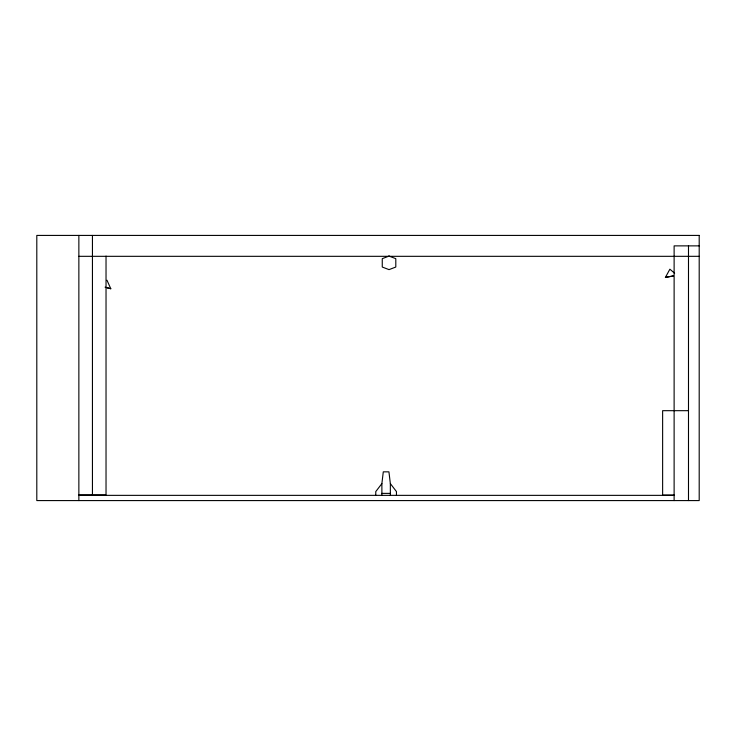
<?xml version="1.0" encoding="UTF-8"?>
<svg xmlns="http://www.w3.org/2000/svg" width="736" height="736" viewBox="0 0 736 736"><rect width="100%" height="100%" fill="white"/><g stroke="black" fill="none" stroke-linecap="round" stroke-linejoin="round"><path stroke-width="1.1" d="M381.883 495.356L381.883 483.598L383.29 471.84L388.93 471.84L390.347 483.598L390.347 495.356M673.44 275.954L665.399 277.408L669.88 269.192L674.636 273.231M381.883 483.598L375.765 491.593L375.765 495.356M665.399 277.408L673.412 275.88M699.2 245.87L674.121 245.87L674.121 500.581M78.862 256.321L699.2 256.321M688.491 410.679L662.63 410.679L662.63 495.089L674.121 495.089M381.883 493.378L390.347 493.378M78.862 494.831L106.03 494.831L106.03 256.082M78.862 495.356L674.121 495.356M106.968 280.204L110.796 288.733L107.272 287.831M105.092 287.16L110.796 288.733M390.347 483.598L396.456 491.593L396.456 495.356M688.491 245.87L688.491 500.581M92.442 235.419L92.442 494.831M78.862 235.419L78.862 500.581M389.031 256.082L382.26 258.667L382.26 267.039L389.031 269.624L395.802 267.039L395.802 258.667L389.031 256.082M699.2 235.419L36.8 235.419L36.8 500.581L699.2 500.581L699.2 235.419"/></g></svg>
